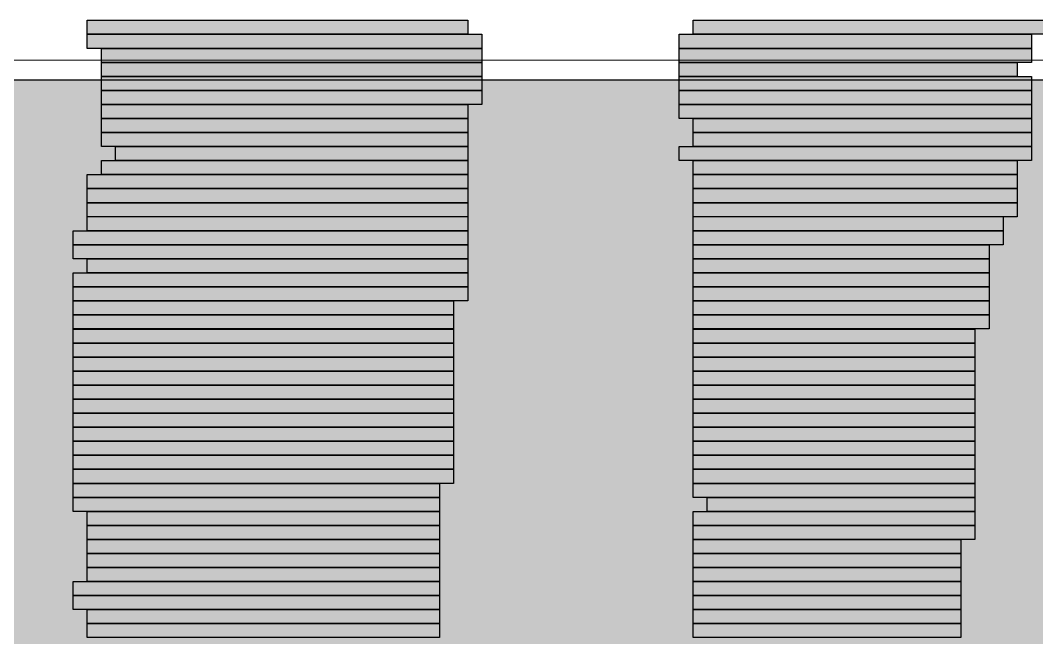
# Model space of a CAD drawing. Header units: millimetres. Extents: x 3716 to 41668, y 402 to 28530.
# Drawn here: x 20884.2 to 21338.2, y 4023.2 to 4299.1 of the extents above; entities that cross this region are included whole.
import ezdxf

# ---------------------------------------------------------------- set-up
doc = ezdxf.new("R2010")
doc.units = ezdxf.units.MM
doc.header["$LTSCALE"] = 50
for name, color, linetype in [('00_Wand_Bestand', 7, 'Continuous'), ('02_Grundstuecksgrenze', 8, 'Continuous'), ('06_Linien_fein', 3, 'Continuous')]:
    doc.layers.add(name, color=color, linetype=linetype)

msp = doc.modelspace()

# ---------------------------------------------------------------- hatches: boundary and pattern name
at = {"layer": '00_Wand_Bestand'}
for points in [[(20914.08, 4299.06), (21084.02, 4299.06), (21084.02, 4292.81), (20914.08, 4292.81)], [(20914.08, 4299.06), (21084.02, 4299.06), (21084.02, 4292.81), (20914.08, 4292.81)], [(21184.76, 4299.06), (21342.13, 4299.06), (21342.13, 4292.81), (21184.76, 4292.81)], [(21184.76, 4299.06), (21342.13, 4299.06), (21342.13, 4292.81), (21184.76, 4292.81)], [(20914.08, 4292.82), (21090.31, 4292.82), (21090.31, 4286.53), (20914.08, 4286.53)], [(20914.08, 4292.82), (21090.31, 4292.82), (21090.31, 4286.53), (20914.08, 4286.53)], [(21178.45, 4292.82), (21335.82, 4292.82), (21335.82, 4286.53), (21178.45, 4286.53)], [(21178.45, 4292.82), (21335.82, 4292.82), (21335.82, 4286.53), (21178.45, 4286.53)], [(20920.36, 4286.54), (21090.3, 4286.54), (21090.3, 4280.25), (20920.36, 4280.25)], [(20920.36, 4286.54), (21090.3, 4286.54), (21090.3, 4280.25), (20920.36, 4280.25)], [(21178.45, 4286.54), (21335.82, 4286.54), (21335.82, 4280.25), (21178.45, 4280.25)], [(21178.45, 4286.54), (21335.82, 4286.54), (21335.82, 4280.25), (21178.45, 4280.25)], [(20920.36, 4280.26), (21090.3, 4280.26), (21090.3, 4274.01), (20920.36, 4274.01)], [(20920.36, 4280.26), (21090.3, 4280.26), (21090.3, 4274.01), (20920.36, 4274.01)], [(21178.45, 4280.26), (21329.54, 4280.26), (21329.54, 4274.01), (21178.45, 4274.01)], [(21178.45, 4280.26), (21329.54, 4280.26), (21329.54, 4274.01), (21178.45, 4274.01)], [(20920.36, 4274.01), (21090.3, 4274.01), (21090.3, 4267.73), (20920.36, 4267.73)], [(20920.36, 4274.01), (21090.3, 4274.01), (21090.3, 4267.73), (20920.36, 4267.73)], [(21178.45, 4274.01), (21335.82, 4274.01), (21335.82, 4267.73), (21178.45, 4267.73)], [(21178.45, 4274.01), (21335.82, 4274.01), (21335.82, 4267.73), (21178.45, 4267.73)], [(20920.36, 4267.73), (21090.3, 4267.73), (21090.3, 4261.48), (20920.36, 4261.48)], [(20920.36, 4267.73), (21090.3, 4267.73), (21090.3, 4261.48), (20920.36, 4261.48)], [(21178.45, 4267.73), (21335.82, 4267.73), (21335.82, 4261.48), (21178.45, 4261.48)], [(21178.45, 4267.73), (21335.82, 4267.73), (21335.82, 4261.48), (21178.45, 4261.48)], [(20920.36, 4261.49), (21084.01, 4261.49), (21084.01, 4255.21), (20920.36, 4255.21)], [(20920.36, 4261.49), (21084.01, 4261.49), (21084.01, 4255.21), (20920.36, 4255.21)], [(21178.45, 4261.49), (21335.82, 4261.49), (21335.82, 4255.21), (21178.45, 4255.21)], [(21178.45, 4261.49), (21335.82, 4261.49), (21335.82, 4255.21), (21178.45, 4255.21)], [(20920.36, 4255.21), (21084.01, 4255.21), (21084.01, 4248.93), (20920.36, 4248.93)], [(20920.36, 4255.21), (21084.01, 4255.21), (21084.01, 4248.93), (20920.36, 4248.93)], [(21184.76, 4255.21), (21335.82, 4255.21), (21335.82, 4248.93), (21184.76, 4248.93)], [(21184.76, 4255.21), (21335.82, 4255.21), (21335.82, 4248.93), (21184.76, 4248.93)], [(20920.36, 4248.89), (21084.01, 4248.89), (21084.01, 4242.65), (20920.36, 4242.65)], [(20920.36, 4248.89), (21084.01, 4248.89), (21084.01, 4242.65), (20920.36, 4242.65)], [(21184.76, 4248.89), (21335.82, 4248.89), (21335.82, 4242.65), (21184.76, 4242.65)], [(21184.76, 4248.89), (21335.82, 4248.89), (21335.82, 4242.65), (21184.76, 4242.65)], [(20926.64, 4242.65), (21084.01, 4242.65), (21084.01, 4236.37), (20926.64, 4236.37)], [(20926.64, 4242.65), (21084.01, 4242.65), (21084.01, 4236.37), (20926.64, 4236.37)], [(21178.45, 4242.65), (21335.82, 4242.65), (21335.82, 4236.37), (21178.45, 4236.37)], [(21178.45, 4242.65), (21335.82, 4242.65), (21335.82, 4236.37), (21178.45, 4236.37)], [(20920.36, 4236.37), (21084.01, 4236.37), (21084.01, 4230.12), (20920.36, 4230.12)], [(20920.36, 4236.37), (21084.01, 4236.37), (21084.01, 4230.12), (20920.36, 4230.12)], [(21184.76, 4236.37), (21329.53, 4236.37), (21329.53, 4230.12), (21184.76, 4230.12)], [(21184.76, 4236.37), (21329.53, 4236.37), (21329.53, 4230.12), (21184.76, 4230.12)], [(20914.08, 4230.13), (21084.02, 4230.13), (21084.02, 4223.84), (20914.08, 4223.84)], [(20914.08, 4230.13), (21084.02, 4230.13), (21084.02, 4223.84), (20914.08, 4223.84)], [(21184.76, 4230.13), (21329.53, 4230.13), (21329.53, 4223.84), (21184.76, 4223.84)], [(21184.76, 4230.13), (21329.53, 4230.13), (21329.53, 4223.84), (21184.76, 4223.84)], [(20914.08, 4223.85), (21084.02, 4223.85), (21084.02, 4217.56), (20914.08, 4217.56)], [(20914.08, 4223.85), (21084.02, 4223.85), (21084.02, 4217.56), (20914.08, 4217.56)], [(21184.76, 4223.85), (21329.53, 4223.85), (21329.53, 4217.56), (21184.76, 4217.56)], [(21184.76, 4223.85), (21329.53, 4223.85), (21329.53, 4217.56), (21184.76, 4217.56)], [(20914.08, 4217.57), (21084.02, 4217.57), (21084.02, 4211.32), (20914.08, 4211.32)], [(20914.08, 4217.57), (21084.02, 4217.57), (21084.02, 4211.32), (20914.08, 4211.32)], [(21184.76, 4217.57), (21329.53, 4217.57), (21329.53, 4211.32), (21184.76, 4211.32)], [(21184.76, 4217.57), (21329.53, 4217.57), (21329.53, 4211.32), (21184.76, 4211.32)], [(20914.08, 4211.33), (21084.02, 4211.33), (21084.02, 4205.04), (20914.08, 4205.04)], [(20914.08, 4211.33), (21084.02, 4211.33), (21084.02, 4205.04), (20914.08, 4205.04)], [(21184.76, 4211.33), (21323.25, 4211.33), (21323.25, 4205.04), (21184.76, 4205.04)], [(21184.76, 4211.33), (21323.25, 4211.33), (21323.25, 4205.04), (21184.76, 4205.04)], [(20907.76, 4205.01), (21084.03, 4205.01), (21084.03, 4198.76), (20907.76, 4198.76)], [(20907.76, 4205.01), (21084.03, 4205.01), (21084.03, 4198.76), (20907.76, 4198.76)], [(21184.76, 4205.01), (21323.25, 4205.01), (21323.25, 4198.76), (21184.76, 4198.76)], [(21184.76, 4205.01), (21323.25, 4205.01), (21323.25, 4198.76), (21184.76, 4198.76)], [(20907.76, 4198.76), (21084.03, 4198.76), (21084.03, 4192.48), (20907.76, 4192.48)], [(20907.76, 4198.76), (21084.03, 4198.76), (21084.03, 4192.48), (20907.76, 4192.48)], [(21184.76, 4198.76), (21316.92, 4198.76), (21316.92, 4192.48), (21184.76, 4192.48)], [(21184.76, 4198.76), (21316.92, 4198.76), (21316.92, 4192.48), (21184.76, 4192.48)], [(20914.08, 4192.49), (21084.02, 4192.49), (21084.02, 4186.2), (20914.08, 4186.2)], [(20914.08, 4192.49), (21084.02, 4192.49), (21084.02, 4186.2), (20914.08, 4186.2)], [(21184.76, 4192.49), (21316.92, 4192.49), (21316.92, 4186.2), (21184.76, 4186.2)], [(21184.76, 4192.49), (21316.92, 4192.49), (21316.92, 4186.2), (21184.76, 4186.2)], [(20907.76, 4186.21), (21084.03, 4186.21), (21084.03, 4179.96), (20907.76, 4179.96)], [(20907.76, 4186.21), (21084.03, 4186.21), (21084.03, 4179.96), (20907.76, 4179.96)], [(21184.76, 4186.21), (21316.92, 4186.21), (21316.92, 4179.96), (21184.76, 4179.96)], [(21184.76, 4186.21), (21316.92, 4186.21), (21316.92, 4179.96), (21184.76, 4179.96)], [(20907.76, 4179.96), (21084.03, 4179.96), (21084.03, 4173.68), (20907.76, 4173.68)], [(20907.76, 4179.96), (21084.03, 4179.96), (21084.03, 4173.68), (20907.76, 4173.68)], [(21184.76, 4179.96), (21316.92, 4179.96), (21316.92, 4173.68), (21184.76, 4173.68)], [(21184.76, 4179.96), (21316.92, 4179.96), (21316.92, 4173.68), (21184.76, 4173.68)], [(20907.76, 4173.68), (21077.74, 4173.68), (21077.74, 4167.44), (20907.76, 4167.44)], [(20907.76, 4173.68), (21077.74, 4173.68), (21077.74, 4167.44), (20907.76, 4167.44)], [(21184.76, 4173.68), (21316.92, 4173.68), (21316.92, 4167.44), (21184.76, 4167.44)], [(21184.76, 4173.68), (21316.92, 4173.68), (21316.92, 4167.44), (21184.76, 4167.44)], [(20907.76, 4167.44), (21077.74, 4167.44), (21077.74, 4161.15), (20907.76, 4161.15)], [(20907.76, 4167.44), (21077.74, 4167.44), (21077.74, 4161.15), (20907.76, 4161.15)], [(21184.76, 4167.44), (21316.92, 4167.44), (21316.92, 4161.15), (21184.76, 4161.15)], [(21184.76, 4167.44), (21316.92, 4167.44), (21316.92, 4161.15), (21184.76, 4161.15)], [(20907.76, 4161.12), (21077.74, 4161.12), (21077.74, 4154.84), (20907.76, 4154.84)], [(20907.76, 4161.12), (21077.74, 4161.12), (21077.74, 4154.84), (20907.76, 4154.84)], [(21184.76, 4161.12), (21310.64, 4161.12), (21310.64, 4154.84), (21184.76, 4154.84)], [(21184.76, 4161.12), (21310.64, 4161.12), (21310.64, 4154.84), (21184.76, 4154.84)], [(20907.76, 4154.84), (21077.74, 4154.84), (21077.74, 4148.6), (20907.76, 4148.6)], [(20907.76, 4154.84), (21077.74, 4154.84), (21077.74, 4148.6), (20907.76, 4148.6)], [(21184.76, 4154.84), (21310.64, 4154.84), (21310.64, 4148.6), (21184.76, 4148.6)], [(21184.76, 4154.84), (21310.64, 4154.84), (21310.64, 4148.6), (21184.76, 4148.6)], [(20907.76, 4148.6), (21077.74, 4148.6), (21077.74, 4142.32), (20907.76, 4142.32)], [(20907.76, 4148.6), (21077.74, 4148.6), (21077.74, 4142.32), (20907.76, 4142.32)], [(21184.76, 4148.6), (21310.64, 4148.6), (21310.64, 4142.32), (21184.76, 4142.32)], [(21184.76, 4148.6), (21310.64, 4148.6), (21310.64, 4142.32), (21184.76, 4142.32)], [(20907.76, 4142.32), (21077.74, 4142.32), (21077.74, 4136.07), (20907.76, 4136.07)], [(20907.76, 4142.32), (21077.74, 4142.32), (21077.74, 4136.07), (20907.76, 4136.07)], [(21184.76, 4142.32), (21310.64, 4142.32), (21310.64, 4136.07), (21184.76, 4136.07)], [(21184.76, 4142.32), (21310.64, 4142.32), (21310.64, 4136.07), (21184.76, 4136.07)], [(20907.76, 4136.08), (21077.74, 4136.08), (21077.74, 4129.79), (20907.76, 4129.79)], [(20907.76, 4136.08), (21077.74, 4136.08), (21077.74, 4129.79), (20907.76, 4129.79)], [(21184.76, 4136.08), (21310.64, 4136.08), (21310.64, 4129.79), (21184.76, 4129.79)], [(21184.76, 4136.08), (21310.64, 4136.08), (21310.64, 4129.79), (21184.76, 4129.79)], [(20907.76, 4129.8), (21077.74, 4129.8), (21077.74, 4123.51), (20907.76, 4123.51)], [(20907.76, 4129.8), (21077.74, 4129.8), (21077.74, 4123.51), (20907.76, 4123.51)], [(21184.76, 4129.8), (21310.64, 4129.8), (21310.64, 4123.51), (21184.76, 4123.51)], [(21184.76, 4129.8), (21310.64, 4129.8), (21310.64, 4123.51), (21184.76, 4123.51)], [(20907.76, 4123.52), (21077.74, 4123.52), (21077.74, 4117.27), (20907.76, 4117.27)], [(20907.76, 4123.52), (21077.74, 4123.52), (21077.74, 4117.27), (20907.76, 4117.27)], [(21184.76, 4123.52), (21310.64, 4123.52), (21310.64, 4117.27), (21184.76, 4117.27)], [(21184.76, 4123.52), (21310.64, 4123.52), (21310.64, 4117.27), (21184.76, 4117.27)], [(20907.76, 4117.27), (21077.74, 4117.27), (21077.74, 4110.99), (20907.76, 4110.99)], [(20907.76, 4117.27), (21077.74, 4117.27), (21077.74, 4110.99), (20907.76, 4110.99)], [(21184.76, 4117.27), (21310.64, 4117.27), (21310.64, 4110.99), (21184.76, 4110.99)], [(21184.76, 4117.27), (21310.64, 4117.27), (21310.64, 4110.99), (21184.76, 4110.99)], [(20907.76, 4110.96), (21077.74, 4110.96), (21077.74, 4104.71), (20907.76, 4104.71)], [(20907.76, 4110.96), (21077.74, 4110.96), (21077.74, 4104.71), (20907.76, 4104.71)], [(21184.76, 4110.96), (21310.64, 4110.96), (21310.64, 4104.71), (21184.76, 4104.71)], [(21184.76, 4110.96), (21310.64, 4110.96), (21310.64, 4104.71), (21184.76, 4104.71)], [(20907.76, 4104.72), (21077.74, 4104.72), (21077.74, 4098.43), (20907.76, 4098.43)], [(20907.76, 4104.72), (21077.74, 4104.72), (21077.74, 4098.43), (20907.76, 4098.43)], [(21184.76, 4104.72), (21310.64, 4104.72), (21310.64, 4098.43), (21184.76, 4098.43)], [(21184.76, 4104.72), (21310.64, 4104.72), (21310.64, 4098.43), (21184.76, 4098.43)], [(20907.76, 4098.43), (21077.74, 4098.43), (21077.74, 4092.15), (20907.76, 4092.15)], [(20907.76, 4098.43), (21077.74, 4098.43), (21077.74, 4092.15), (20907.76, 4092.15)], [(21184.76, 4098.43), (21310.64, 4098.43), (21310.64, 4092.15), (21184.76, 4092.15)], [(21184.76, 4098.43), (21310.64, 4098.43), (21310.64, 4092.15), (21184.76, 4092.15)], [(20907.76, 4092.16), (21071.45, 4092.16), (21071.45, 4085.91), (20907.76, 4085.91)], [(20907.76, 4092.16), (21071.45, 4092.16), (21071.45, 4085.91), (20907.76, 4085.91)], [(21184.76, 4092.16), (21310.64, 4092.16), (21310.64, 4085.91), (21184.76, 4085.91)], [(21184.76, 4092.16), (21310.64, 4092.16), (21310.64, 4085.91), (21184.76, 4085.91)], [(20907.76, 4085.91), (21071.45, 4085.91), (21071.45, 4079.63), (20907.76, 4079.63)], [(20907.76, 4085.91), (21071.45, 4085.91), (21071.45, 4079.63), (20907.76, 4079.63)], [(21191.04, 4085.91), (21310.64, 4085.91), (21310.64, 4079.63), (21191.04, 4079.63)], [(21191.04, 4085.91), (21310.64, 4085.91), (21310.64, 4079.63), (21191.04, 4079.63)], [(20914.08, 4079.63), (21071.45, 4079.63), (21071.45, 4073.38), (20914.08, 4073.38)], [(20914.08, 4079.63), (21071.45, 4079.63), (21071.45, 4073.38), (20914.08, 4073.38)], [(21184.76, 4079.63), (21310.64, 4079.63), (21310.64, 4073.38), (21184.76, 4073.38)], [(21184.76, 4079.63), (21310.64, 4079.63), (21310.64, 4073.38), (21184.76, 4073.38)], [(20914.08, 4073.39), (21071.45, 4073.39), (21071.45, 4067.11), (20914.08, 4067.11)], [(20914.08, 4073.39), (21071.45, 4073.39), (21071.45, 4067.11), (20914.08, 4067.11)], [(21184.76, 4073.39), (21310.64, 4073.39), (21310.64, 4067.11), (21184.76, 4067.11)], [(21184.76, 4073.39), (21310.64, 4073.39), (21310.64, 4067.11), (21184.76, 4067.11)], [(20914.08, 4067.07), (21071.45, 4067.07), (21071.45, 4060.79), (20914.08, 4060.79)], [(20914.08, 4067.07), (21071.45, 4067.07), (21071.45, 4060.79), (20914.08, 4060.79)], [(21184.76, 4067.07), (21304.36, 4067.07), (21304.36, 4060.79), (21184.76, 4060.79)], [(21184.76, 4067.07), (21304.36, 4067.07), (21304.36, 4060.79), (21184.76, 4060.79)], [(20914.08, 4060.79), (21071.45, 4060.79), (21071.45, 4054.55), (20914.08, 4054.55)], [(20914.08, 4060.79), (21071.45, 4060.79), (21071.45, 4054.55), (20914.08, 4054.55)], [(21184.76, 4060.79), (21304.36, 4060.79), (21304.36, 4054.55), (21184.76, 4054.55)], [(21184.76, 4060.79), (21304.36, 4060.79), (21304.36, 4054.55), (21184.76, 4054.55)], [(20914.08, 4054.55), (21071.45, 4054.55), (21071.45, 4048.26), (20914.08, 4048.26)], [(20914.08, 4054.55), (21071.45, 4054.55), (21071.45, 4048.26), (20914.08, 4048.26)], [(21184.76, 4054.55), (21304.36, 4054.55), (21304.36, 4048.26), (21184.76, 4048.26)], [(21184.76, 4054.55), (21304.36, 4054.55), (21304.36, 4048.26), (21184.76, 4048.26)], [(20907.76, 4048.27), (21071.45, 4048.27), (21071.45, 4042.02), (20907.76, 4042.02)], [(20907.76, 4048.27), (21071.45, 4048.27), (21071.45, 4042.02), (20907.76, 4042.02)], [(21184.76, 4048.27), (21304.36, 4048.27), (21304.36, 4042.02), (21184.76, 4042.02)], [(21184.76, 4048.27), (21304.36, 4048.27), (21304.36, 4042.02), (21184.76, 4042.02)], [(20907.76, 4042.03), (21071.45, 4042.03), (21071.45, 4035.74), (20907.76, 4035.74)], [(20907.76, 4042.03), (21071.45, 4042.03), (21071.45, 4035.74), (20907.76, 4035.74)], [(21184.76, 4042.03), (21304.36, 4042.03), (21304.36, 4035.74), (21184.76, 4035.74)], [(21184.76, 4042.03), (21304.36, 4042.03), (21304.36, 4035.74), (21184.76, 4035.74)], [(20914.08, 4035.75), (21071.45, 4035.75), (21071.45, 4029.5), (20914.08, 4029.5)], [(20914.08, 4035.75), (21071.45, 4035.75), (21071.45, 4029.5), (20914.08, 4029.5)], [(21184.76, 4035.75), (21304.36, 4035.75), (21304.36, 4029.5), (21184.76, 4029.5)], [(21184.76, 4035.75), (21304.36, 4035.75), (21304.36, 4029.5), (21184.76, 4029.5)], [(20914.08, 4029.51), (21071.45, 4029.51), (21071.45, 4023.22), (20914.08, 4023.22)], [(20914.08, 4029.51), (21071.45, 4029.51), (21071.45, 4023.22), (20914.08, 4023.22)], [(21184.76, 4029.51), (21304.36, 4029.51), (21304.36, 4023.22), (21184.76, 4023.22)], [(21184.76, 4029.51), (21304.36, 4029.51), (21304.36, 4023.22), (21184.76, 4023.22)]]:
    msp.add_hatch(color=7, dxfattribs=at).paths.add_polyline_path(points)
at = {"layer": '02_Grundstuecksgrenze', "transparency": 33554477}
msp.add_hatch(color=7, dxfattribs=at).paths.add_polyline_path([(16038.41, 4272.48), (26384.95, 4272.48), (26384.95, 3780.68), (16038.41, 3780.68)])
at = {"layer": '02_Grundstuecksgrenze', "transparency": 33554585}
msp.add_hatch(color=7, dxfattribs=at).paths.add_polyline_path([(16056.26, 4272.48), (26385.59, 4272.48), (26385.59, 3780.68), (16056.26, 3780.68)])

# ---------------------------------------------------------------- linework, layer by layer
at = {"layer": '00_Wand_Bestand'}
for points in [[(20914.08, 4299.06), (21084.02, 4299.06), (21084.02, 4292.81), (20914.08, 4292.81)], [(20914.08, 4299.06), (21084.02, 4299.06), (21084.02, 4292.81), (20914.08, 4292.81)], [(21184.76, 4299.06), (21342.13, 4299.06), (21342.13, 4292.81), (21184.76, 4292.81)], [(21184.76, 4299.06), (21342.13, 4299.06), (21342.13, 4292.81), (21184.76, 4292.81)], [(20914.08, 4292.82), (21090.31, 4292.82), (21090.31, 4286.53), (20914.08, 4286.53)], [(20914.08, 4292.82), (21090.31, 4292.82), (21090.31, 4286.53), (20914.08, 4286.53)], [(21178.45, 4292.82), (21335.82, 4292.82), (21335.82, 4286.53), (21178.45, 4286.53)], [(21178.45, 4292.82), (21335.82, 4292.82), (21335.82, 4286.53), (21178.45, 4286.53)], [(20920.36, 4286.54), (21090.3, 4286.54), (21090.3, 4280.25), (20920.36, 4280.25)], [(20920.36, 4286.54), (21090.3, 4286.54), (21090.3, 4280.25), (20920.36, 4280.25)], [(21178.45, 4286.54), (21335.82, 4286.54), (21335.82, 4280.25), (21178.45, 4280.25)], [(21178.45, 4286.54), (21335.82, 4286.54), (21335.82, 4280.25), (21178.45, 4280.25)], [(20920.36, 4280.26), (21090.3, 4280.26), (21090.3, 4274.01), (20920.36, 4274.01)], [(20920.36, 4280.26), (21090.3, 4280.26), (21090.3, 4274.01), (20920.36, 4274.01)], [(21178.45, 4280.26), (21329.54, 4280.26), (21329.54, 4274.01), (21178.45, 4274.01)], [(21178.45, 4280.26), (21329.54, 4280.26), (21329.54, 4274.01), (21178.45, 4274.01)], [(20920.36, 4274.01), (21090.3, 4274.01), (21090.3, 4267.73), (20920.36, 4267.73)], [(20920.36, 4274.01), (21090.3, 4274.01), (21090.3, 4267.73), (20920.36, 4267.73)], [(21178.45, 4274.01), (21335.82, 4274.01), (21335.82, 4267.73), (21178.45, 4267.73)], [(21178.45, 4274.01), (21335.82, 4274.01), (21335.82, 4267.73), (21178.45, 4267.73)], [(20920.36, 4267.73), (21090.3, 4267.73), (21090.3, 4261.48), (20920.36, 4261.48)], [(20920.36, 4267.73), (21090.3, 4267.73), (21090.3, 4261.48), (20920.36, 4261.48)], [(21178.45, 4267.73), (21335.82, 4267.73), (21335.82, 4261.48), (21178.45, 4261.48)], [(21178.45, 4267.73), (21335.82, 4267.73), (21335.82, 4261.48), (21178.45, 4261.48)], [(20920.36, 4261.49), (21084.01, 4261.49), (21084.01, 4255.21), (20920.36, 4255.21)], [(20920.36, 4261.49), (21084.01, 4261.49), (21084.01, 4255.21), (20920.36, 4255.21)], [(21178.45, 4261.49), (21335.82, 4261.49), (21335.82, 4255.21), (21178.45, 4255.21)], [(21178.45, 4261.49), (21335.82, 4261.49), (21335.82, 4255.21), (21178.45, 4255.21)], [(20920.36, 4255.21), (21084.01, 4255.21), (21084.01, 4248.93), (20920.36, 4248.93)], [(20920.36, 4255.21), (21084.01, 4255.21), (21084.01, 4248.93), (20920.36, 4248.93)], [(21184.76, 4255.21), (21335.82, 4255.21), (21335.82, 4248.93), (21184.76, 4248.93)], [(21184.76, 4255.21), (21335.82, 4255.21), (21335.82, 4248.93), (21184.76, 4248.93)], [(20920.36, 4248.89), (21084.01, 4248.89), (21084.01, 4242.65), (20920.36, 4242.65)], [(20920.36, 4248.89), (21084.01, 4248.89), (21084.01, 4242.65), (20920.36, 4242.65)], [(21184.76, 4248.89), (21335.82, 4248.89), (21335.82, 4242.65), (21184.76, 4242.65)], [(21184.76, 4248.89), (21335.82, 4248.89), (21335.82, 4242.65), (21184.76, 4242.65)], [(20926.64, 4242.65), (21084.01, 4242.65), (21084.01, 4236.37), (20926.64, 4236.37)], [(20926.64, 4242.65), (21084.01, 4242.65), (21084.01, 4236.37), (20926.64, 4236.37)], [(21178.45, 4242.65), (21335.82, 4242.65), (21335.82, 4236.37), (21178.45, 4236.37)], [(21178.45, 4242.65), (21335.82, 4242.65), (21335.82, 4236.37), (21178.45, 4236.37)], [(20920.36, 4236.37), (21084.01, 4236.37), (21084.01, 4230.12), (20920.36, 4230.12)], [(20920.36, 4236.37), (21084.01, 4236.37), (21084.01, 4230.12), (20920.36, 4230.12)], [(21184.76, 4236.37), (21329.53, 4236.37), (21329.53, 4230.12), (21184.76, 4230.12)], [(21184.76, 4236.37), (21329.53, 4236.37), (21329.53, 4230.12), (21184.76, 4230.12)], [(20914.08, 4230.13), (21084.02, 4230.13), (21084.02, 4223.84), (20914.08, 4223.84)], [(20914.08, 4230.13), (21084.02, 4230.13), (21084.02, 4223.84), (20914.08, 4223.84)], [(21184.76, 4230.13), (21329.53, 4230.13), (21329.53, 4223.84), (21184.76, 4223.84)], [(21184.76, 4230.13), (21329.53, 4230.13), (21329.53, 4223.84), (21184.76, 4223.84)], [(20914.08, 4223.85), (21084.02, 4223.85), (21084.02, 4217.56), (20914.08, 4217.56)], [(20914.08, 4223.85), (21084.02, 4223.85), (21084.02, 4217.56), (20914.08, 4217.56)], [(21184.76, 4223.85), (21329.53, 4223.85), (21329.53, 4217.56), (21184.76, 4217.56)], [(21184.76, 4223.85), (21329.53, 4223.85), (21329.53, 4217.56), (21184.76, 4217.56)], [(20914.08, 4217.57), (21084.02, 4217.57), (21084.02, 4211.32), (20914.08, 4211.32)], [(20914.08, 4217.57), (21084.02, 4217.57), (21084.02, 4211.32), (20914.08, 4211.32)], [(21184.76, 4217.57), (21329.53, 4217.57), (21329.53, 4211.32), (21184.76, 4211.32)], [(21184.76, 4217.57), (21329.53, 4217.57), (21329.53, 4211.32), (21184.76, 4211.32)], [(20914.08, 4211.33), (21084.02, 4211.33), (21084.02, 4205.04), (20914.08, 4205.04)], [(20914.08, 4211.33), (21084.02, 4211.33), (21084.02, 4205.04), (20914.08, 4205.04)], [(21184.76, 4211.33), (21323.25, 4211.33), (21323.25, 4205.04), (21184.76, 4205.04)], [(21184.76, 4211.33), (21323.25, 4211.33), (21323.25, 4205.04), (21184.76, 4205.04)], [(20907.76, 4205.01), (21084.03, 4205.01), (21084.03, 4198.76), (20907.76, 4198.76)], [(20907.76, 4205.01), (21084.03, 4205.01), (21084.03, 4198.76), (20907.76, 4198.76)], [(21184.76, 4205.01), (21323.25, 4205.01), (21323.25, 4198.76), (21184.76, 4198.76)], [(21184.76, 4205.01), (21323.25, 4205.01), (21323.25, 4198.76), (21184.76, 4198.76)], [(20907.76, 4198.76), (21084.03, 4198.76), (21084.03, 4192.48), (20907.76, 4192.48)], [(20907.76, 4198.76), (21084.03, 4198.76), (21084.03, 4192.48), (20907.76, 4192.48)], [(21184.76, 4198.76), (21316.92, 4198.76), (21316.92, 4192.48), (21184.76, 4192.48)], [(21184.76, 4198.76), (21316.92, 4198.76), (21316.92, 4192.48), (21184.76, 4192.48)], [(20914.08, 4192.49), (21084.02, 4192.49), (21084.02, 4186.2), (20914.08, 4186.2)], [(20914.08, 4192.49), (21084.02, 4192.49), (21084.02, 4186.2), (20914.08, 4186.2)], [(21184.76, 4192.49), (21316.92, 4192.49), (21316.92, 4186.2), (21184.76, 4186.2)], [(21184.76, 4192.49), (21316.92, 4192.49), (21316.92, 4186.2), (21184.76, 4186.2)], [(20907.76, 4186.21), (21084.03, 4186.21), (21084.03, 4179.96), (20907.76, 4179.96)], [(20907.76, 4186.21), (21084.03, 4186.21), (21084.03, 4179.96), (20907.76, 4179.96)], [(21184.76, 4186.21), (21316.92, 4186.21), (21316.92, 4179.96), (21184.76, 4179.96)], [(21184.76, 4186.21), (21316.92, 4186.21), (21316.92, 4179.96), (21184.76, 4179.96)], [(20907.76, 4179.96), (21084.03, 4179.96), (21084.03, 4173.68), (20907.76, 4173.68)], [(20907.76, 4179.96), (21084.03, 4179.96), (21084.03, 4173.68), (20907.76, 4173.68)], [(21184.76, 4179.96), (21316.92, 4179.96), (21316.92, 4173.68), (21184.76, 4173.68)], [(21184.76, 4179.96), (21316.92, 4179.96), (21316.92, 4173.68), (21184.76, 4173.68)], [(20907.76, 4173.68), (21077.74, 4173.68), (21077.74, 4167.44), (20907.76, 4167.44)], [(20907.76, 4173.68), (21077.74, 4173.68), (21077.74, 4167.44), (20907.76, 4167.44)], [(21184.76, 4173.68), (21316.92, 4173.68), (21316.92, 4167.44), (21184.76, 4167.44)], [(21184.76, 4173.68), (21316.92, 4173.68), (21316.92, 4167.44), (21184.76, 4167.44)], [(20907.76, 4167.44), (21077.74, 4167.44), (21077.74, 4161.15), (20907.76, 4161.15)], [(20907.76, 4167.44), (21077.74, 4167.44), (21077.74, 4161.15), (20907.76, 4161.15)], [(21184.76, 4167.44), (21316.92, 4167.44), (21316.92, 4161.15), (21184.76, 4161.15)], [(21184.76, 4167.44), (21316.92, 4167.44), (21316.92, 4161.15), (21184.76, 4161.15)], [(20907.76, 4161.12), (21077.74, 4161.12), (21077.74, 4154.84), (20907.76, 4154.84)], [(20907.76, 4161.12), (21077.74, 4161.12), (21077.74, 4154.84), (20907.76, 4154.84)], [(21184.76, 4161.12), (21310.64, 4161.12), (21310.64, 4154.84), (21184.76, 4154.84)], [(21184.76, 4161.12), (21310.64, 4161.12), (21310.64, 4154.84), (21184.76, 4154.84)], [(20907.76, 4154.84), (21077.74, 4154.84), (21077.74, 4148.6), (20907.76, 4148.6)], [(20907.76, 4154.84), (21077.74, 4154.84), (21077.74, 4148.6), (20907.76, 4148.6)], [(21184.76, 4154.84), (21310.64, 4154.84), (21310.64, 4148.6), (21184.76, 4148.6)], [(21184.76, 4154.84), (21310.64, 4154.84), (21310.64, 4148.6), (21184.76, 4148.6)], [(20907.76, 4148.6), (21077.74, 4148.6), (21077.74, 4142.32), (20907.76, 4142.32)], [(20907.76, 4148.6), (21077.74, 4148.6), (21077.74, 4142.32), (20907.76, 4142.32)], [(21184.76, 4148.6), (21310.64, 4148.6), (21310.64, 4142.32), (21184.76, 4142.32)], [(21184.76, 4148.6), (21310.64, 4148.6), (21310.64, 4142.32), (21184.76, 4142.32)], [(20907.76, 4142.32), (21077.74, 4142.32), (21077.74, 4136.07), (20907.76, 4136.07)], [(20907.76, 4142.32), (21077.74, 4142.32), (21077.74, 4136.07), (20907.76, 4136.07)], [(21184.76, 4142.32), (21310.64, 4142.32), (21310.64, 4136.07), (21184.76, 4136.07)], [(21184.76, 4142.32), (21310.64, 4142.32), (21310.64, 4136.07), (21184.76, 4136.07)], [(20907.76, 4136.08), (21077.74, 4136.08), (21077.74, 4129.79), (20907.76, 4129.79)], [(20907.76, 4136.08), (21077.74, 4136.08), (21077.74, 4129.79), (20907.76, 4129.79)], [(21184.76, 4136.08), (21310.64, 4136.08), (21310.64, 4129.79), (21184.76, 4129.79)], [(21184.76, 4136.08), (21310.64, 4136.08), (21310.64, 4129.79), (21184.76, 4129.79)], [(20907.76, 4129.8), (21077.74, 4129.8), (21077.74, 4123.51), (20907.76, 4123.51)], [(20907.76, 4129.8), (21077.74, 4129.8), (21077.74, 4123.51), (20907.76, 4123.51)], [(21184.76, 4129.8), (21310.64, 4129.8), (21310.64, 4123.51), (21184.76, 4123.51)], [(21184.76, 4129.8), (21310.64, 4129.8), (21310.64, 4123.51), (21184.76, 4123.51)], [(20907.76, 4123.52), (21077.74, 4123.52), (21077.74, 4117.27), (20907.76, 4117.27)], [(20907.76, 4123.52), (21077.74, 4123.52), (21077.74, 4117.27), (20907.76, 4117.27)], [(21184.76, 4123.52), (21310.64, 4123.52), (21310.64, 4117.27), (21184.76, 4117.27)], [(21184.76, 4123.52), (21310.64, 4123.52), (21310.64, 4117.27), (21184.76, 4117.27)], [(20907.76, 4117.27), (21077.74, 4117.27), (21077.74, 4110.99), (20907.76, 4110.99)], [(20907.76, 4117.27), (21077.74, 4117.27), (21077.74, 4110.99), (20907.76, 4110.99)], [(21184.76, 4117.27), (21310.64, 4117.27), (21310.64, 4110.99), (21184.76, 4110.99)], [(21184.76, 4117.27), (21310.64, 4117.27), (21310.64, 4110.99), (21184.76, 4110.99)], [(20907.76, 4110.96), (21077.74, 4110.96), (21077.74, 4104.71), (20907.76, 4104.71)], [(20907.76, 4110.96), (21077.74, 4110.96), (21077.74, 4104.71), (20907.76, 4104.71)], [(21184.76, 4110.96), (21310.64, 4110.96), (21310.64, 4104.71), (21184.76, 4104.71)], [(21184.76, 4110.96), (21310.64, 4110.96), (21310.64, 4104.71), (21184.76, 4104.71)], [(20907.76, 4104.72), (21077.74, 4104.72), (21077.74, 4098.43), (20907.76, 4098.43)], [(20907.76, 4104.72), (21077.74, 4104.72), (21077.74, 4098.43), (20907.76, 4098.43)], [(21184.76, 4104.72), (21310.64, 4104.72), (21310.64, 4098.43), (21184.76, 4098.43)], [(21184.76, 4104.72), (21310.64, 4104.72), (21310.64, 4098.43), (21184.76, 4098.43)], [(20907.76, 4098.43), (21077.74, 4098.43), (21077.74, 4092.15), (20907.76, 4092.15)], [(20907.76, 4098.43), (21077.74, 4098.43), (21077.74, 4092.15), (20907.76, 4092.15)], [(21184.76, 4098.43), (21310.64, 4098.43), (21310.64, 4092.15), (21184.76, 4092.15)], [(21184.76, 4098.43), (21310.64, 4098.43), (21310.64, 4092.15), (21184.76, 4092.15)], [(20907.76, 4092.16), (21071.45, 4092.16), (21071.45, 4085.91), (20907.76, 4085.91)], [(20907.76, 4092.16), (21071.45, 4092.16), (21071.45, 4085.91), (20907.76, 4085.91)], [(21184.76, 4092.16), (21310.64, 4092.16), (21310.64, 4085.91), (21184.76, 4085.91)], [(21184.76, 4092.16), (21310.64, 4092.16), (21310.64, 4085.91), (21184.76, 4085.91)], [(20907.76, 4085.91), (21071.45, 4085.91), (21071.45, 4079.63), (20907.76, 4079.63)], [(20907.76, 4085.91), (21071.45, 4085.91), (21071.45, 4079.63), (20907.76, 4079.63)], [(21191.04, 4085.91), (21310.64, 4085.91), (21310.64, 4079.63), (21191.04, 4079.63)], [(21191.04, 4085.91), (21310.64, 4085.91), (21310.64, 4079.63), (21191.04, 4079.63)], [(20914.08, 4079.63), (21071.45, 4079.63), (21071.45, 4073.38), (20914.08, 4073.38)], [(20914.08, 4079.63), (21071.45, 4079.63), (21071.45, 4073.38), (20914.08, 4073.38)], [(21184.76, 4079.63), (21310.64, 4079.63), (21310.64, 4073.38), (21184.76, 4073.38)], [(21184.76, 4079.63), (21310.64, 4079.63), (21310.64, 4073.38), (21184.76, 4073.38)], [(20914.08, 4073.39), (21071.45, 4073.39), (21071.45, 4067.11), (20914.08, 4067.11)], [(20914.08, 4073.39), (21071.45, 4073.39), (21071.45, 4067.11), (20914.08, 4067.11)], [(21184.76, 4073.39), (21310.64, 4073.39), (21310.64, 4067.11), (21184.76, 4067.11)], [(21184.76, 4073.39), (21310.64, 4073.39), (21310.64, 4067.11), (21184.76, 4067.11)], [(20914.08, 4067.07), (21071.45, 4067.07), (21071.45, 4060.79), (20914.08, 4060.79)], [(20914.08, 4067.07), (21071.45, 4067.07), (21071.45, 4060.79), (20914.08, 4060.79)], [(21184.76, 4067.07), (21304.36, 4067.07), (21304.36, 4060.79), (21184.76, 4060.79)], [(21184.76, 4067.07), (21304.36, 4067.07), (21304.36, 4060.79), (21184.76, 4060.79)], [(20914.08, 4060.79), (21071.45, 4060.79), (21071.45, 4054.55), (20914.08, 4054.55)], [(20914.08, 4060.79), (21071.45, 4060.79), (21071.45, 4054.55), (20914.08, 4054.55)], [(21184.76, 4060.79), (21304.36, 4060.79), (21304.36, 4054.55), (21184.76, 4054.55)], [(21184.76, 4060.79), (21304.36, 4060.79), (21304.36, 4054.55), (21184.76, 4054.55)], [(20914.08, 4054.55), (21071.45, 4054.55), (21071.45, 4048.26), (20914.08, 4048.26)], [(20914.08, 4054.55), (21071.45, 4054.55), (21071.45, 4048.26), (20914.08, 4048.26)], [(21184.76, 4054.55), (21304.36, 4054.55), (21304.36, 4048.26), (21184.76, 4048.26)], [(21184.76, 4054.55), (21304.36, 4054.55), (21304.36, 4048.26), (21184.76, 4048.26)], [(20907.76, 4048.27), (21071.45, 4048.27), (21071.45, 4042.02), (20907.76, 4042.02)], [(20907.76, 4048.27), (21071.45, 4048.27), (21071.45, 4042.02), (20907.76, 4042.02)], [(21184.76, 4048.27), (21304.36, 4048.27), (21304.36, 4042.02), (21184.76, 4042.02)], [(21184.76, 4048.27), (21304.36, 4048.27), (21304.36, 4042.02), (21184.76, 4042.02)], [(20907.76, 4042.03), (21071.45, 4042.03), (21071.45, 4035.74), (20907.76, 4035.74)], [(20907.76, 4042.03), (21071.45, 4042.03), (21071.45, 4035.74), (20907.76, 4035.74)], [(21184.76, 4042.03), (21304.36, 4042.03), (21304.36, 4035.74), (21184.76, 4035.74)], [(21184.76, 4042.03), (21304.36, 4042.03), (21304.36, 4035.74), (21184.76, 4035.74)], [(20914.08, 4035.75), (21071.45, 4035.75), (21071.45, 4029.5), (20914.08, 4029.5)], [(20914.08, 4035.75), (21071.45, 4035.75), (21071.45, 4029.5), (20914.08, 4029.5)], [(21184.76, 4035.75), (21304.36, 4035.75), (21304.36, 4029.5), (21184.76, 4029.5)], [(21184.76, 4035.75), (21304.36, 4035.75), (21304.36, 4029.5), (21184.76, 4029.5)], [(20914.08, 4029.51), (21071.45, 4029.51), (21071.45, 4023.22), (20914.08, 4023.22)], [(20914.08, 4029.51), (21071.45, 4029.51), (21071.45, 4023.22), (20914.08, 4023.22)], [(21184.76, 4029.51), (21304.36, 4029.51), (21304.36, 4023.22), (21184.76, 4023.22)], [(21184.76, 4029.51), (21304.36, 4029.51), (21304.36, 4023.22), (21184.76, 4023.22)]]:
    msp.add_lwpolyline(points, close=True, dxfattribs=at)
at = {"layer": '02_Grundstuecksgrenze'}
for points in [[(16038.41, 4272.48), (26384.95, 4272.48), (26384.95, 3780.68), (16038.41, 3780.68)], [(16056.26, 4272.48), (26385.59, 4272.48), (26385.59, 3780.68), (16056.26, 3780.68)]]:
    msp.add_lwpolyline(points, close=True, dxfattribs=at)
at = {"layer": '06_Linien_fein', "lineweight": 9}
msp.add_line((26467.08, 4281.31), (16031.42, 4281.31), dxfattribs=at)
msp.add_line((26467.08, 4281.31), (16031.42, 4281.31), dxfattribs=at)

doc.saveas('drawing.dxf')
